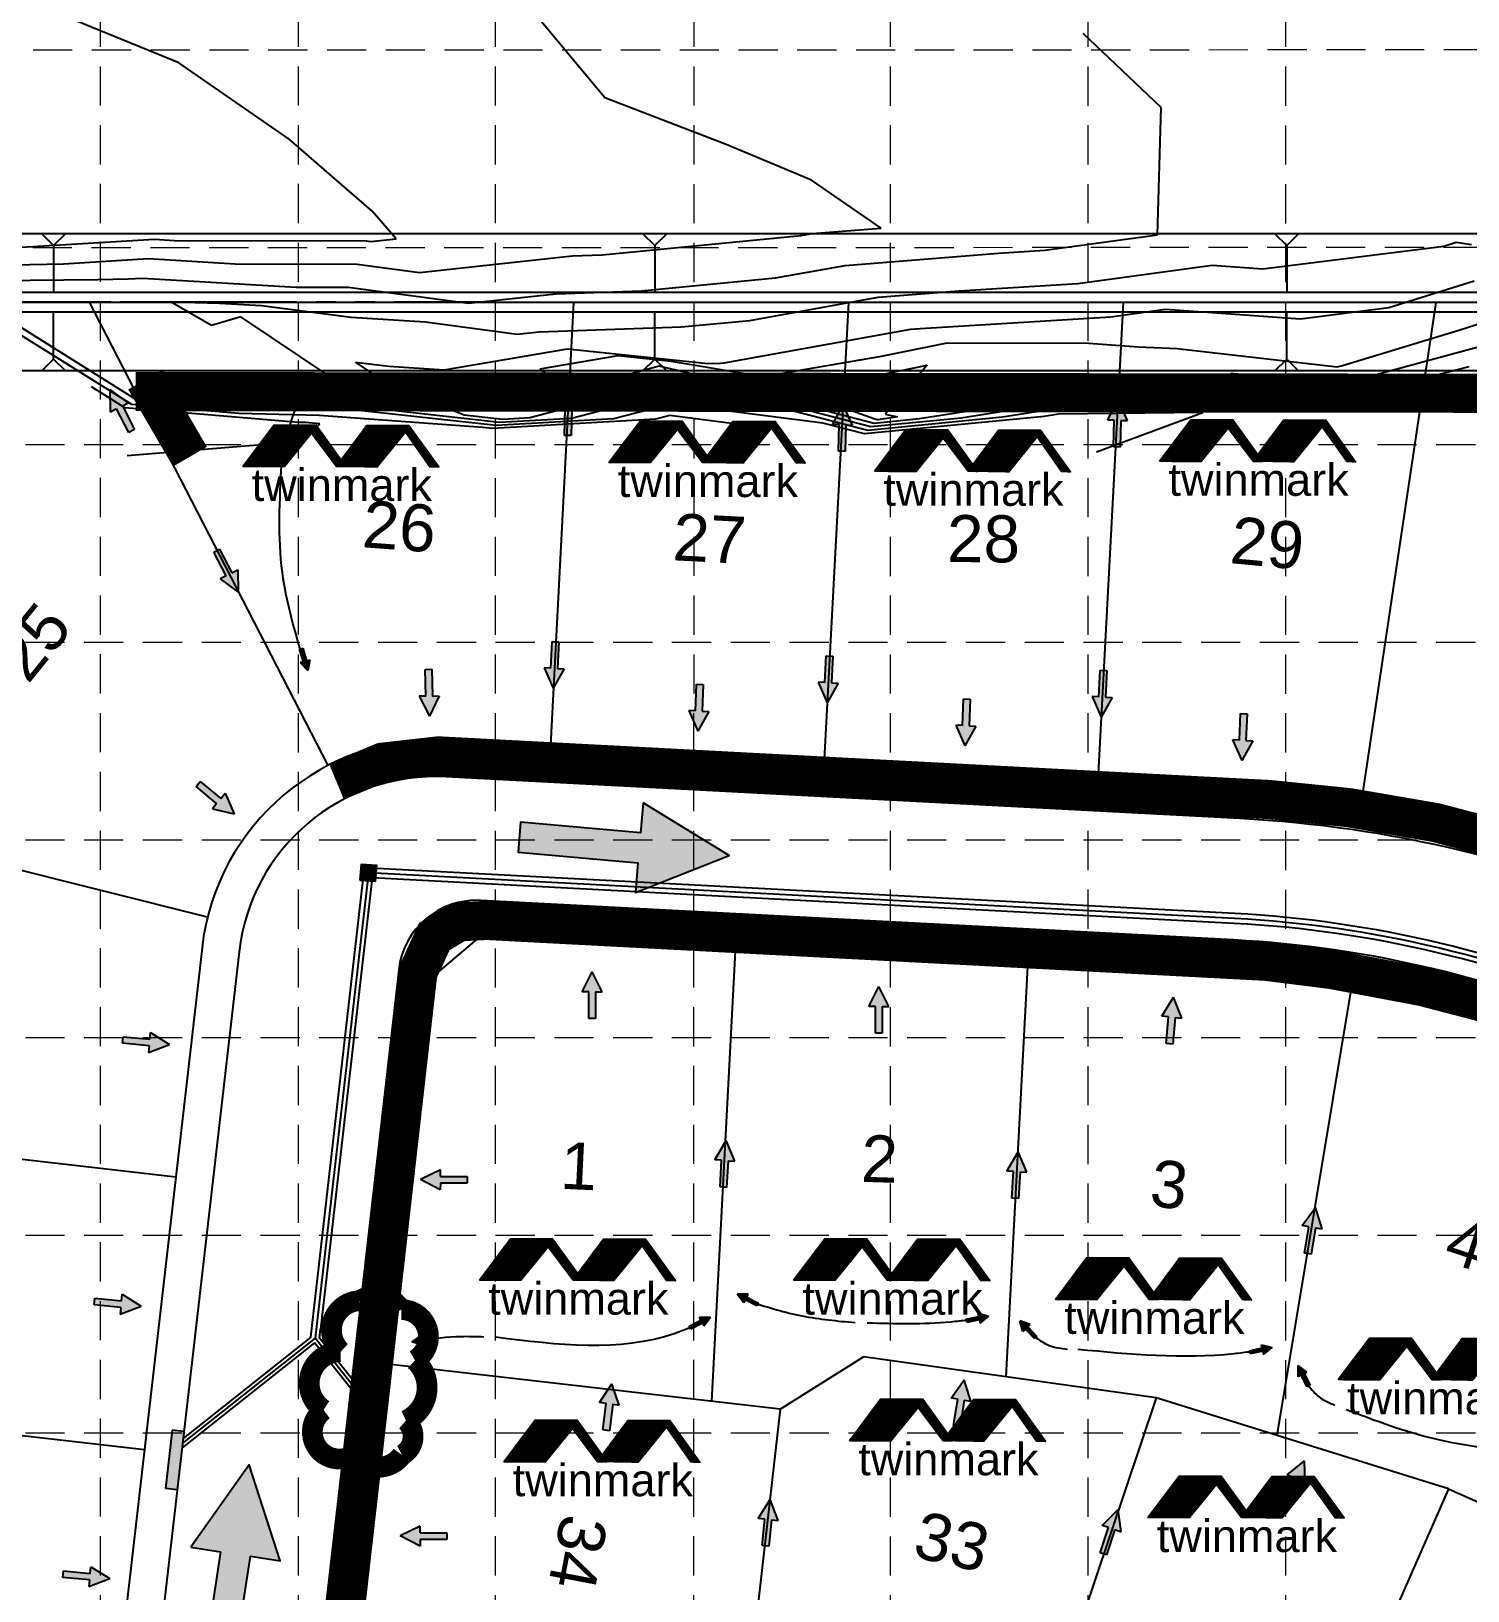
# Model space of a CAD drawing. Header units: feet. Extents: x 9918 to 11941, y 10990 to 14224.
# Drawn here: x 10407.3 to 10773.9, y 13625.9 to 14023.8 of the extents above; entities that cross this region are included whole.
import ezdxf

# ---------------------------------------------------------------- set-up
doc = ezdxf.new("R2010")
doc.units = ezdxf.units.FT
doc.header["$LTSCALE"] = 40
doc.header["$MEASUREMENT"] = 0
for name, pattern in [('CENTER2', [1.125, 0.75, -0.125, 0.125, -0.125]), ('DASHED', [0.75, 0.5, -0.25]), ('HIDDEN', [0.375, 0.25, -0.125]), ('PHANTOM2', [1.25, 0.625, -0.125, 0.125, -0.125, 0.125, -0.125])]:
    doc.linetypes.add(name, pattern=pattern)
doc.layers.get('0').update_dxf_attribs({"linetype": 'CONTINUOUS'})
for name, color, linetype in [('ARROWS', 252, 'CONTINUOUS'), ('BNDRY-PH1', 4, 'CONTINUOUS'), ('bndry-starrett', 8, 'PHANTOM2'), ('CHANNEL', 4, 'CONTINUOUS'), ('CHANNEL C-LINE', 2, 'CENTER2'), ('CONT-MJR', 252, 'CONTINUOUS'), ('CONT-MNR', 253, 'CONTINUOUS'), ('EROSION BLANKETS', 84, 'CONTINUOUS'), ('GRD-FLOW', 7, 'CONTINUOUS'), ('GRID', 254, 'DASHED'), ('LEGEND', 7, 'CONTINUOUS'), ('LOTNUM', 8, 'CONTINUOUS'), ('LOTS - PH1', 7, 'CONTINUOUS'), ('PAVING-PH1', 1, 'CONTINUOUS'), ('SD', 201, 'CONTINUOUS'), ('SD C-LINE', 201, 'CONTINUOUS'), ('SD-C10-STAPTS', 7, 'CONTINUOUS'), ('SILT FENCE', 200, 'CONTINUOUS')]:
    doc.layers.add(name, color=color, linetype=linetype)
doc.styles.add('L200', font='ARIAL.TTF', dxfattribs={"height": 8})
doc.styles.get("Standard").update_dxf_attribs({"font": 'ARIAL.TTF'})
pattern_1 = [(45, (0.54796, -10.2082), (-0.04331029, 0.04331029), [])]

# ---------------------------------------------------------------- blocks, each defined once
blk = doc.blocks.new('tf')
for p, q in [((0, -0.0005), (0, 0.00051)), ((0, 0.00051), (0.00406, 0.00051)), ((0.00406, 0.00051), (0.00406, 0.00153)), ((0.00406, 0.00153), (0.00711, 0)), ((0.00406, -0.00152), (0.00711, 0)), ((0.00406, -0.0005), (0, -0.0005)), ((0.00406, -0.0005), (0.00406, -0.00152))]:
    blk.add_line(p, q)
for points in [[(0, 0.00051), (0, -0.0005), (0.00406, 0.00051), (0.00406, -0.0005)], [(0.00406, -0.00152), (0.00406, 0.00153), (0.00711, 0), (0.00406, 0.00153)]]:
    blk.add_solid(points)
blk = doc.blocks.new('A$C6EFF0722')
h = blk.add_hatch()
h.set_pattern_fill('ANSI31', color=13, scale=0.49, style=0)
h.set_pattern_definition(pattern_1)
h.paths.add_polyline_path([(34.14, 17.05), (45.19, 31.91), (60.53, 31.91), (71.46, 16.77), (68.21, 16.83), (59.28, 29.47), (48.97, 16.77)])
h.paths.add_polyline_path([(0, 16.93), (11.35, 32.03), (26.69, 32.03), (37.55, 16.98), (34, 17.05), (25.01, 29.03), (15.13, 16.89)])
h = blk.add_hatch()
h.set_pattern_fill('ANSI31', color=13, scale=0.49, style=0)
h.set_pattern_definition(pattern_1)
h.paths.add_polyline_path([(0, 16.93), (11.35, 32.03), (26.69, 32.03), (37.55, 16.98), (34, 17.05), (25.01, 29.03), (15.13, 16.89)])
h.paths.add_polyline_path([(35.86, 19.35), (34.15, 17.04), (37.5, 17.01)], flags=17)
h = blk.add_hatch()
h.set_pattern_fill('ANSI31', color=13, scale=0.49, style=0)
h.set_pattern_definition(pattern_1)
h.paths.add_polyline_path([(35.86, 19.35), (34.15, 17.04), (37.5, 17.01)])
at = {"color": 13}
for points in [[(0, 16.93), (11.35, 32.03), (26.69, 32.03), (37.55, 16.98), (34, 17.05), (25.01, 29.03), (15.13, 16.89)], [(34.14, 17.05), (45.19, 31.91), (60.53, 31.91), (71.46, 16.77), (68.21, 16.83), (59.28, 29.47), (48.97, 16.77)], [(35.86, 19.35), (34.15, 17.04), (37.5, 17.01)]]:
    blk.add_lwpolyline(points, close=True, dxfattribs=at)
at = {"color": 13, "insert": (3.21, 16.11), "char_height": 11.76, "width": 355.7589, "attachment_point": 1}
blk.add_mtext('twinmark', dxfattribs=at)
blk = doc.blocks.new('arrow')
blk.add_lwpolyline([(-67.01, -25.36), (-59.33, -25.42), (-59.57, -56.14), (-51.89, -56.2), (-51.65, -25.48), (-43.97, -25.54), (-55.3, -2.41), (-67.01, -25.36)], close=True)
at = {"color": 254}
for points in [[(-43.97, -25.54), (-67.01, -25.36), (-55.3, -2.41), (-67.01, -25.36)], [(-59.57, -56.14), (-51.89, -56.2), (-59.33, -25.42), (-51.65, -25.48)]]:
    blk.add_solid(points, dxfattribs=at)

msp = doc.modelspace()

# ---------------------------------------------------------------- hatches: boundary and pattern name
at = {"layer": 'SD'}
msp.add_hatch(color=5, dxfattribs=at).paths.add_polyline_path([(10491.18, 13807.21), (10495.17, 13806.89), (10495.49, 13810.88), (10491.5, 13811.2)])
h = msp.add_hatch(color=5, dxfattribs=at)
h.paths.add_polyline_path([(10492.61, 13684.37), (10489.63, 13684.71), (10487.92, 13669.81), (10490.9, 13669.47)])
h.paths.add_polyline_path([(10445.6, 13660.64), (10442.62, 13660.99), (10441.58, 13651.97), (10444.56, 13651.62)])
h.paths.add_polyline_path([(10446.28, 13666.53), (10443.29, 13666.87), (10442.62, 13660.99), (10445.6, 13660.64)])

# ---------------------------------------------------------------- linework, layer by layer
at = {"layer": 'BNDRY-PH1', "color": 0}
msp.add_line((11824.9, 13954.58), (10310.41, 13954.6), dxfattribs=at)
at = {"layer": 'bndry-starrett'}
msp.add_line((11824.9, 13954.58), (10310.41, 13954.6), dxfattribs=at)
at = {"layer": 'CHANNEL', "color": 5, "flags": 128}
for points in [[(10860.22, 13972.09), (10338.96, 13972.1, 0.097975), (10331.35, 13970.59), (10322.73, 13967.04)], [(10860.22, 13957.09), (10328.84, 13957.1, -0.027785), (10326.62, 13957.22), (10299.7, 13960.22)], [(10860.22, 13952.09), (10328.4, 13952.1, 0.016904), (10327.05, 13952.05), (10298.43, 13950.11)], [(10860.22, 13937.09), (10379.77, 13937.1, 0.21342), (10376.04, 13935.43), (10355.44, 13914.33)]]:
    msp.add_lwpolyline(points, format="xyb", dxfattribs=at)
for points in [[(10416.05, 13972.1), (10413.02, 13969.06), (10409.98, 13972.1)], [(10569.45, 13972.09), (10566.41, 13969.06), (10563.38, 13972.09)], [(10730.68, 13972.09), (10727.65, 13969.06), (10724.62, 13972.09)], [(10413.02, 13969.06), (10413.02, 13957.1)], [(10566.41, 13969.06), (10566.41, 13957.09)], [(10727.65, 13969.06), (10727.65, 13957.09)], [(10413.02, 13940.13), (10413.02, 13952.1)], [(10566.41, 13940.13), (10566.41, 13952.09)], [(10727.65, 13940.12), (10727.65, 13952.09)], [(10409.98, 13937.1), (10413.02, 13940.13), (10416.05, 13937.1)], [(10563.38, 13937.09), (10566.41, 13940.13), (10569.45, 13937.09)], [(10724.62, 13937.09), (10727.65, 13940.12), (10730.68, 13937.09)]]:
    msp.add_lwpolyline(points, dxfattribs=at)
at = {"layer": 'CHANNEL C-LINE', "color": 5}
msp.add_line((11632.64, 13954.58), (10307.58, 13954.6), dxfattribs=at)
at = {"layer": 'CONT-MJR', "color": 35}
for p, q in [((10553.65, 14006.8, 605), (10537.59, 14026.09, 605)), ((10584.6, 13994.85, 605), (10553.65, 14006.8, 605)), ((10606.36, 13985.77, 605), (10584.6, 13994.85, 605)), ((10624.18, 13973.56, 605), (10606.36, 13985.77, 605)), ((10552.97, 13966.73, 605), (10603.77, 13971.63, 605)), ((10603.77, 13971.63, 605), (10606.58, 13972.14, 605)), ((10606.58, 13972.14, 605), (10624.18, 13973.56, 605)), ((10506.38, 13962.25, 605), (10545.37, 13966.48, 605)), ((10545.37, 13966.48, 605), (10552.97, 13966.73, 605)), ((10383.37, 13963.74, 605), (10415.56, 13964.45, 605)), ((10415.56, 13964.45, 605), (10437.2, 13965.75, 605)), ((10437.2, 13965.75, 605), (10459.36, 13964.44, 605)), ((10459.36, 13964.44, 605), (10490.5, 13964.35, 605)), ((10490.5, 13964.35, 605), (10506.38, 13962.25, 605)), ((10412.56, 13941.3, 605), (10391.25, 13954.49, 605)), ((10744.21, 13934.45, 600), (10777.8, 13943.6, 600)), ((10432.95, 13928.53, 605), (10412.56, 13941.3, 605)), ((10614.34, 13934.17, 600), (10635.92, 13938.54, 600)), ((10635.92, 13938.54, 600), (10625.22, 13926.03, 600)), ((10774.16, 13938.15, 600), (10755.03, 13933.22, 600)), ((10588.04, 13935.43, 600), (10605.06, 13932.56, 600)), ((10601.64, 13932.26, 600), (10588.04, 13935.43, 600)), ((10605.06, 13932.56, 600), (10614.34, 13934.17, 600)), ((10741.74, 13933.49, 600), (10713.42, 13936.45, 600)), ((10713.42, 13936.45, 600), (10735.58, 13935.44, 600)), ((10735.58, 13935.44, 600), (10744.21, 13934.45, 600)), ((10622.6, 13924.76, 600), (10601.64, 13932.26, 600)), ((10755.03, 13933.22, 600), (10741.74, 13933.49, 600)), ((10460.28, 13926.23, 605), (10432.95, 13928.53, 605)), ((10480.79, 13925.74, 605), (10460.28, 13926.23, 605)), ((10522.57, 13922.68, 605), (10480.79, 13925.74, 605)), ((10525.03, 13922.41, 605), (10522.57, 13922.68, 605)), ((10566.59, 13924.75, 605), (10525.03, 13922.41, 605)), ((10570.21, 13925.69, 605), (10566.59, 13924.75, 605)), ((10593.86, 13922.66, 605), (10570.21, 13925.69, 605)), ((10623.18, 13924.61, 600), (10622.6, 13924.76, 600)), ((10623.39, 13924.63, 600), (10623.18, 13924.61, 600)), ((10628.35, 13925.41, 600), (10623.39, 13924.63, 600)), ((10625.22, 13926.03, 600), (10628.35, 13925.41, 600))]:
    msp.add_line(p, q, dxfattribs=at)
at = {"layer": 'CONT-MNR', "color": 35}
for p, q in [((10444.93, 14015.71, 606), (10408.74, 14030.51, 606)), ((10695.61, 14004.32, 604), (10675.73, 14023.21, 604)), ((10473.1, 13996.23, 606), (10444.93, 14015.71, 606)), ((10694.69, 13971.79, 604), (10695.61, 14004.32, 604)), ((10494.23, 13977.9, 606), (10473.1, 13996.23, 606)), ((10500.4, 13970.82, 606), (10494.23, 13977.9, 606)), ((10399.11, 13968.31, 606), (10438.74, 13970.71, 606)), ((10438.74, 13970.71, 606), (10443.81, 13970.41, 606)), ((10443.81, 13970.41, 606), (10492.82, 13970.26, 606)), ((10492.82, 13970.26, 606), (10493.9, 13970.12, 606)), ((10493.9, 13970.12, 606), (10500.4, 13970.82, 606)), ((10665.94, 13967.89, 604), (10694.69, 13971.79, 604)), ((10767.76, 13968.93, 603), (10770.92, 13969.91, 603)), ((10770.92, 13969.91, 603), (10774.77, 13969.33, 603)), ((10614.98, 13964.01, 604), (10654.12, 13967.17, 604)), ((10654.12, 13967.17, 604), (10665.94, 13967.89, 604)), ((10721.58, 13963.16, 603), (10767.76, 13968.93, 603)), ((10597.21, 13960.82, 604), (10614.98, 13964.01, 604)), ((10674.34, 13959.41, 603), (10708.63, 13964.06, 603)), ((10708.63, 13964.06, 603), (10721.58, 13963.16, 603)), ((10394.08, 13960.1, 604), (10424.29, 13960.41, 604)), ((10424.29, 13960.41, 604), (10432, 13960.58, 604)), ((10432, 13960.58, 604), (10435.66, 13960.8, 604)), ((10435.66, 13960.8, 604), (10474.92, 13958.47, 604)), ((10474.92, 13958.47, 604), (10488.17, 13958.43, 604)), ((10488.17, 13958.43, 604), (10518.85, 13954.38, 604)), ((10563.04, 13957.52, 604), (10597.21, 13960.82, 604)), ((10644.11, 13957.56, 603), (10674.34, 13959.41, 603)), ((10753.73, 13953.25, 602), (10775.52, 13960.05, 602)), ((10453.3, 13948.71, 603), (10442.87, 13954.75, 603)), ((10442.87, 13954.75, 603), (10455.34, 13954.35, 603)), ((10455.34, 13954.35, 603), (10466.03, 13953.76, 603)), ((10518.85, 13954.38, 604), (10541.12, 13956.79, 604)), ((10541.12, 13956.79, 604), (10563.04, 13957.52, 604)), ((10590.66, 13950, 603), (10623.38, 13955.89, 603)), ((10623.38, 13955.89, 603), (10644.11, 13957.56, 603)), ((10434.68, 13929.38, 604), (10397.68, 13952.56, 604)), ((10460.77, 13950.91, 603), (10453.3, 13948.71, 603)), ((10491.52, 13930.35, 603), (10460.77, 13950.91, 603)), ((10466.03, 13953.76, 603), (10488.93, 13950.81, 603)), ((10488.93, 13950.81, 603), (10507.87, 13949.61, 603)), ((10573.11, 13948.31, 603), (10590.66, 13950, 603)), ((10634.11, 13947.95, 602), (10682.74, 13950.93, 602)), ((10682.74, 13950.93, 602), (10696.73, 13952.83, 602)), ((10696.73, 13952.83, 602), (10731.17, 13950.43, 602)), ((10731.17, 13950.43, 602), (10753.73, 13953.25, 602)), ((10771.61, 13947.53, 601), (10780.12, 13950.19, 601)), ((10507.87, 13949.61, 603), (10531.32, 13946.5, 603)), ((10531.32, 13946.5, 603), (10536.88, 13947.11, 603)), ((10536.88, 13947.11, 603), (10573.11, 13948.31, 603)), ((10584.1, 13939.18, 602), (10631.77, 13947.76, 602)), ((10631.77, 13947.76, 602), (10634.11, 13947.95, 602)), ((10741.93, 13938.49, 601), (10771.61, 13947.53, 601)), ((10512.69, 13937.37, 602), (10544.12, 13942.74, 602)), ((10544.12, 13942.74, 602), (10580.02, 13938.99, 602)), ((10624.22, 13940.87, 601), (10640.98, 13944.27, 601)), ((10640.98, 13944.27, 601), (10677.16, 13944.22, 601)), ((10677.16, 13944.22, 601), (10689.72, 13943.25, 601)), ((10689.72, 13943.25, 601), (10699.67, 13942.8, 601)), ((10699.67, 13942.8, 601), (10740.49, 13938.1, 601)), ((10499.17, 13933.27, 602), (10490.06, 13939.37, 602)), ((10490.06, 13939.37, 602), (10498.54, 13938.27, 602)), ((10498.54, 13938.27, 602), (10512.69, 13937.37, 602)), ((10537.19, 13937.63, 601), (10557.09, 13941.03, 601)), ((10567.57, 13938.27, 601), (10544.04, 13931.9, 601)), ((10557.09, 13941.03, 601), (10570.6, 13939.61, 601)), ((10583.02, 13934.68, 601), (10567.57, 13938.27, 601)), ((10570.6, 13939.61, 601), (10594.09, 13935.66, 601)), ((10580.02, 13938.99, 602), (10583.17, 13939.09, 602)), ((10583.17, 13939.09, 602), (10584.1, 13939.18, 602)), ((10594.09, 13935.66, 601), (10624.22, 13940.87, 601)), ((10740.49, 13938.1, 601), (10741.93, 13938.49, 601)), ((10571.93, 13934.81, 602), (10534.49, 13925.12, 602)), ((10544.04, 13931.9, 601), (10537.19, 13937.63, 601)), ((10578.59, 13933.96, 602), (10571.93, 13934.81, 602)), ((10590.73, 13931.92, 601), (10583.02, 13934.68, 601)), ((10714.23, 13935.08, 601), (10708.69, 13933.24, 601)), ((10728.85, 13933.55, 601), (10714.23, 13935.08, 601)), ((10799.1, 13937.94, 601), (10765.86, 13931.88, 601)), ((10791.41, 13934.48, 602), (10769.1, 13930.41, 602)), ((10427.44, 13930.04, 606), (10422.64, 13933.02, 606)), ((10500.14, 13926.89, 603), (10491.52, 13930.35, 603)), ((10517.74, 13925.82, 602), (10499.17, 13933.27, 602)), ((10571.36, 13931.77, 603), (10545.19, 13925, 603)), ((10593.96, 13928.87, 603), (10571.36, 13931.77, 603)), ((10621.56, 13922.83, 602), (10578.59, 13933.96, 602)), ((10622.37, 13923.72, 601), (10590.73, 13931.92, 601)), ((10673.88, 13931.12, 601), (10633.98, 13924.84, 601)), ((10684.73, 13931.25, 601), (10673.88, 13931.12, 601)), ((10708.69, 13933.24, 601), (10684.73, 13931.25, 601)), ((10722.58, 13931.9, 602), (10696.3, 13929.71, 602)), ((10742.95, 13931.77, 602), (10722.58, 13931.9, 602)), ((10736.91, 13933.39, 601), (10728.85, 13933.55, 601)), ((10765.86, 13931.88, 601), (10736.91, 13933.39, 601)), ((10769.1, 13930.41, 602), (10742.95, 13931.77, 602)), ((10431.22, 13927.68, 606), (10427.44, 13930.04, 606)), ((10475.54, 13923.95, 606), (10431.22, 13927.68, 606)), ((10445.03, 13928.51, 604), (10434.68, 13929.38, 604)), ((10484.4, 13927.57, 604), (10445.03, 13928.51, 604)), ((10489.32, 13927.21, 604), (10484.4, 13927.57, 604)), ((10525.9, 13923.19, 604), (10489.32, 13927.21, 604)), ((10526.77, 13923.96, 603), (10500.14, 13926.89, 603)), ((10570.79, 13928.73, 604), (10555.89, 13924.88, 604)), ((10609.33, 13923.79, 604), (10570.79, 13928.73, 604)), ((10620.75, 13921.94, 603), (10593.96, 13928.87, 603)), ((10672.39, 13929.44, 602), (10644.57, 13925.06, 602)), ((10670.91, 13927.75, 603), (10655.15, 13925.27, 603)), ((10706.25, 13926.48, 604), (10669.42, 13926.07, 604)), ((10707.88, 13928.17, 603), (10670.91, 13927.75, 603)), ((10696.3, 13929.71, 602), (10672.39, 13929.44, 602)), ((10679.13, 13916.44, 604), (10706.25, 13926.48, 604)), ((10720.33, 13929.21, 603), (10707.88, 13928.17, 603)), ((10769.87, 13928.91, 603), (10720.33, 13929.21, 603)), ((10477.17, 13923.91, 606), (10475.54, 13923.95, 606)), ((10480.96, 13923.63, 606), (10477.17, 13923.91, 606)), ((10477.71, 13920.55, 606), (10480.96, 13923.63, 606)), ((10527.64, 13924.73, 602), (10517.74, 13925.82, 602)), ((10555.89, 13924.88, 604), (10525.9, 13923.19, 604)), ((10545.19, 13925, 603), (10526.77, 13923.96, 603)), ((10534.49, 13925.12, 602), (10527.64, 13924.73, 602)), ((10619.94, 13921.04, 604), (10609.33, 13923.79, 604)), ((10665.74, 13925.49, 604), (10619.94, 13921.04, 604)), ((10655.15, 13925.27, 603), (10620.75, 13921.94, 603)), ((10644.57, 13925.06, 602), (10621.56, 13922.83, 602)), ((10633.98, 13924.84, 601), (10622.37, 13923.72, 601)), ((10669.42, 13926.07, 604), (10665.74, 13925.49, 604)), ((10431.75, 13915.53, 606), (10471.22, 13918.72, 606)), ((10471.22, 13918.72, 606), (10477.71, 13920.55, 606))]:
    msp.add_line(p, q, dxfattribs=at)
at = {"layer": 'EROSION BLANKETS', "const_width": 10, "flags": 128}
for points in [[(11035.52, 13830.13), (10990.93, 13729.15), (10945.14, 13749.73), (10816.71, 13806.35), (10791.85, 13814.98), (10765.61, 13821.88), (10743.52, 13825.68), (10723.15, 13827.75), (10511.21, 13838.88), (10496.97, 13837.27), (10485.16, 13832.35)], [(11104.63, 13372.62), (11079.62, 13384.22), (10695.02, 13554.25), (10663.68, 13566.72), (10635.54, 13575.67), (10603.25, 13581.74), (10575.75, 13584.94), (10500.25, 13593.76), (10490, 13598.38), (10486, 13606.55), (10486.66, 13614.15), (10505.96, 13783.68), (10510.16, 13792.8), (10516.37, 13796.54), (10523.48, 13796.92), (10722.4, 13786.49), (10739.12, 13784.4), (10762.31, 13780.03), (10782.08, 13774.9), (10799.19, 13768.63), (10821.94, 13759.09), (11156.3, 13611.21)]]:
    msp.add_lwpolyline(points, dxfattribs=at)
at = {"layer": 'GRD-FLOW'}
for points in [[(10480.9, 13935.67), (10474.99, 13928.02), (10472.62, 13920.21)], [(10476.94, 13862.73), (10471.4, 13885.63), (10471.21, 13913.45)], [(10591.15, 13699.51), (10603.95, 13696.03), (10617.52, 13694.31)], [(10578.61, 13694.38), (10571.61, 13691.55), (10525.89, 13690.57)], [(10646.18, 13694.91), (10641.94, 13694.45), (10620.59, 13694.17)], [(10506.51, 13689.88), (10516.91, 13690.79), (10522.82, 13690.71)], [(10663.38, 13690.65), (10667.01, 13688.5), (10671.76, 13687.51)], [(10718.47, 13686.86), (10714.24, 13686.34), (10674.35, 13687.45)], [(10733.11, 13678.33), (10736.01, 13675.27), (10739.93, 13673.28)], [(10789.99, 13661.05), (10765.33, 13664.62), (10742.86, 13672.06)]]:
    msp.add_spline(points, degree=3, dxfattribs=at)
at = {"layer": 'GRID', "color": 252, "linetype": 'HIDDEN', "lineweight": 0}
for p, q in [((10626.56, 11244.77), (10626.56, 14170.59)), ((10677.01, 11244.76), (10677.01, 14170.59)), ((10727.45, 11244.75), (10727.45, 14170.59)), ((10424.97, 11244.8), (10424.98, 14168.58)), ((10475.55, 11244.79), (10475.5, 14168.57)), ((10525.68, 11244.78), (10525.78, 14168.56)), ((10576.14, 11244.78), (10576.45, 14168.5)), ((9972.77, 14018.93), (11887.65, 14019.26)), ((9972.7, 13968.53), (11887.65, 13968.81)), ((9970.8, 13918.37), (11887.65, 13918.37)), ((9970.8, 13867.92), (11887.65, 13867.92)), ((9970.8, 13817.48), (11887.65, 13817.48)), ((9970.8, 13767.04), (11887.65, 13767.04)), ((9970.8, 13716.59), (11887.65, 13716.59)), ((9970.8, 13666.15), (11887.65, 13666.15))]:
    msp.add_line(p, q, dxfattribs=at)
at = {"layer": 'LEGEND', "color": 170, "ltscale": 100, "const_width": 5.3}
msp.add_lwpolyline([(10505.21, 13684.69, 0.520567), (10505.21, 13684.69, 0.765195), (10501.71, 13697.64, 0.417879), (10491.09, 13699.9, 0.6649), (10486.29, 13686.9, 0.744833), (10481.91, 13672.03, 0.975642), (10489.71, 13660.61, 0.520567), (10501.93, 13660.55, 0.520567), (10502.91, 13669.31, 0.540264), (10505.21, 13684.69)], format="xyb", close=True, dxfattribs=at)
at = {"layer": 'LOTS - PH1'}
for p, q in [((10354.02, 13954.6), (11824.9, 13954.58)), ((10422.06, 13954.6), (10482.99, 13836.43)), ((10545.71, 13954.59), (10539.76, 13841.65)), ((10615.8, 13954.59), (10609.67, 13837.97)), ((10685.9, 13954.59), (10679.57, 13834.29)), ((10765.68, 13954.59), (10747, 13829.26)), ((10716.17, 13832.36), (10513.64, 13843.02)), ((10452.29, 13797.71), (10339.27, 13826.08)), ((10510.49, 13783.13), (10521.62, 13792.53)), ((10713.54, 13782.43), (10521.62, 13792.53)), ((10450.88, 13789.95), (10244.4, 11991.13)), ((10580.97, 13674.25), (10587.01, 13789.09)), ((10510.49, 13783.13), (10490.55, 13609.42)), ((10656.06, 13680.49), (10661.57, 13785.17)), ((10725.26, 13665.51), (10744.11, 13779.1)), ((10329.92, 13744.61), (10444.17, 13731.49)), ((10598.42, 13672.23), (10499.07, 13683.63)), ((10694.36, 13675.15), (10619.7, 13685.55)), ((10321.94, 13675.06), (10436.19, 13661.95)), ((10598.42, 13672.23), (10588.76, 13588.09)), ((10694.36, 13675.15), (10660.02, 13572.76)), ((10768.96, 13651.86), (10694.36, 13675.15)), ((10768.96, 13651.86), (10722.48, 13546.68)), ((10768.96, 13651.86), (11597.76, 13285.6))]:
    msp.add_line(p, q, dxfattribs=at)
at = {"layer": 'LOTS - PH1', "flags": 128}
msp.add_lwpolyline([(10598.42, 13672.23), (10619.7, 13685.55)], dxfattribs=at)
at = {"layer": 'LOTS - PH1'}
for centre, radius, start, end in [((10510.49, 13783.11), 60, 86.9874, 173.4519), ((10699.09, 13507.81), 325, 66.1584, 86.9874), ((10699.09, 13507.81), 275, 66.1584, 86.9874)]:
    msp.add_arc(centre, radius, start, end, dxfattribs=at)
at = {"layer": 'PAVING-PH1', "color": 7}
for p, q in [((10715.67, 13822.88), (10513.14, 13833.54)), ((10714.04, 13791.92), (10521.99, 13802.03)), ((10460.32, 13788.86), (10436.39, 13580.41)), ((10501.07, 13784.34), (10481.17, 13611))]:
    msp.add_line(p, q, dxfattribs=at)
for centre, radius, start, end in [((10510.49, 13783.11), 50.5, 86.9874, 173.4519), ((10699.09, 13507.81), 315.5, 66.1584, 86.9874), ((10520.94, 13782.06), 20, 86.9874, 173.4519), ((10699.09, 13507.81), 284.5, 66.1584, 86.9874)]:
    msp.add_arc(centre, radius, start, end, dxfattribs=at)
at = {"layer": 'SD', "color": 5}
for p, q in [((10478.61, 13690.61), (10492.35, 13810.35)), ((10494.32, 13807.74), (10481.1, 13692.61)), ((10714.4, 13798.66), (10492.35, 13810.35)), ((10714.27, 13796.16), (10494.32, 13807.74)), ((10480.84, 13690.35), (10481.1, 13692.61)), ((10479.57, 13689.14), (10445.79, 13662.32)), ((10478.61, 13690.61), (10446.07, 13664.77)), ((10488.81, 13677.51), (10479.57, 13689.14)), ((10489.09, 13679.97), (10480.84, 13690.35)), ((10443.29, 13666.87), (10441.58, 13651.97))]:
    msp.add_line(p, q, dxfattribs=at)
msp.add_lwpolyline([(10491.18, 13807.21), (10495.17, 13806.89), (10495.49, 13810.88), (10491.5, 13811.2)], close=True, dxfattribs=at)
at = {"layer": 'SD', "color": 5, "flags": 128}
for points in [[(10490.9, 13669.47), (10492.61, 13684.37), (10489.63, 13684.71)], [(10490.9, 13669.47), (10487.92, 13669.81)], [(10446.28, 13666.53), (10443.29, 13666.87)], [(10444.56, 13651.62), (10441.58, 13651.97)]]:
    msp.add_lwpolyline(points, dxfattribs=at)
at = {"layer": 'SD', "color": 5}
for radius in [288.75, 291.25]:
    msp.add_arc((10699.09, 13507.81), radius, 66.1584, 86.9874, dxfattribs=at)
at = {"layer": 'SD C-LINE', "color": 5}
for p, q in [((10493.33, 13809.04), (10479.71, 13690.37)), ((10714.33, 13797.41), (10493.33, 13809.04)), ((10479.71, 13690.37), (10445.93, 13663.54)), ((10488.95, 13678.74), (10479.71, 13690.37))]:
    msp.add_line(p, q, dxfattribs=at)
msp.add_arc((10699.09, 13507.81), 290, 66.1584, 86.9874, dxfattribs=at)
at = {"layer": 'SILT FENCE', "const_width": 10, "flags": 128}
for points in [[(10436.36, 13934.87), (10447.8, 13915.22)], [(11042.65, 13832.62), (10913.47, 13889.73), (10930.16, 13931.2), (10433.97, 13931.84)]]:
    msp.add_lwpolyline(points, dxfattribs=at)

# ---------------------------------------------------------------- block references
at = {"layer": 'ARROWS'}
for p, rotation in [((10583.43, 13758.14), 265.4618941385169), ((10518, 13652.48), 351.7241489964106)]:
    msp.add_blockref('arrow', p, dxfattribs=dict(at, rotation=rotation))
at = {"layer": 'GRD-FLOW'}
for p, xscale, yscale, zscale, rotation in [((10477.47, 13931.71), 825.5659071512249, 825.5659071512237, 825.5659071512242, 45.85856193159261), ((10511.43, 13930.33, 257.03), 717.3361717426578, 717.3361717426578, 717.3361717426577, 88.36864355997109), ((10652.26, 13929.03, 257.03), 717.3361717426578, 717.3361717426578, 717.3361717426577, 88.36864355997109), ((10432.94, 13921.74), 1677.320435747335, 1677.320435747335, 1677.320435747335, 117.3655973073613), ((10544.24, 13920.64, 603), 1677.320435747336, 1677.320435747335, 1677.320435747335, 88.36864355997105), ((10579.89, 13927.68, 257.03), 717.3361717426578, 717.3361717426578, 717.3361717426577, 88.36864355997109), ((10721.34, 13928.61, 257.03), 717.3361717426578, 717.3361717426578, 717.3361717426577, 88.36864355997109), ((10614.13, 13916.56, 603), 1677.320435747336, 1677.320435747335, 1677.320435747335, 88.36864355997105), ((10684.28, 13917.69, 603), 1677.320435747336, 1677.320435747335, 1677.320435747335, 88.36864355997105), ((10454.62, 13891.26), 1677.320435747335, 1677.320435747335, 1677.320435747335, 297.3655973073613), ((10476.18, 13866.25), 825.5659071512249, 825.5659071512237, 825.5659071512242, 286.8812070357505), ((10541.06, 13868.05), 1677.320435747334, 1677.320435747335, 1677.320435747335, 267.412939901495), ((10610.96, 13864.37), 1677.320435747334, 1677.320435747335, 1677.320435747335, 267.412939901495), ((10508.66, 13860.95), 1677.320435747335, 1677.320435747335, 1677.320435747335, 271.282144924276), ((10680.87, 13860.69), 1677.320435747334, 1677.320435747335, 1677.320435747335, 267.412939901495), ((10577.92, 13857.13), 1677.320435747334, 1677.320435747335, 1677.320435747335, 267.412939901495), ((10646.06, 13853.38), 1677.320435747334, 1677.320435747335, 1677.320435747335, 267.412939901495), ((10716.72, 13849.63), 1677.320435747334, 1677.320435747335, 1677.320435747335, 267.412939901495), ((10449.89, 13831.7), 1677.320435747335, 1677.320435747335, 1677.320435747335, 320.5352810237266), ((10550.41, 13771.86), 1677.320435747335, 1677.320435747335, 1677.320435747335, 89.81395938150696), ((10623.58, 13768.12), 1677.320435747335, 1677.320435747335, 1677.320435747335, 89.81395938150696), ((10697.77, 13765.45), 1677.320435747334, 1677.320435747335, 1677.320435747335, 85.0261183712696), ((10430.69, 13766.39), 1677.320435747334, 1677.320435747335, 1677.320435747335, 354.5824077530629), ((10583.91, 13728.86), 1677.320435747334, 1677.320435747335, 1677.320435747335, 86.64414434629226), ((10658.41, 13726.01), 1677.320435747334, 1677.320435747335, 1677.320435747335, 86.64414434629226), ((10518.52, 13730.7), 1677.320435747336, 1677.320435747335, 1677.320435747335, 179.4873222365009), ((10733.07, 13711.91), 1677.320435747335, 1677.320435747335, 1677.320435747335, 80.68671307476109), ((10423.45, 13699.66), 1677.320435747334, 1677.320435747335, 1677.320435747335, 354.5824077530629), ((10592.66, 13698.93), 825.5659071512226, 825.5659071512237, 825.5659071512242, 153.0357979537297), ((10575.4, 13693.03), 825.5659071512245, 825.5659071512237, 825.5659071512242, 27.15794260291513), ((10645.92, 13694.77), 825.565907151224, 825.5659071512237, 825.5659071512242, 11.41793442138758), ((10663.59, 13690.5), 825.5659071512232, 825.5659071512237, 825.5659071512242, 133.5335894269345), ((10510.22, 13690.34), 825.5659071512233, 825.5659071512237, 825.5659071512242, 189.0509809415088), ((10718.21, 13686.72), 825.565907151224, 825.5659071512237, 825.5659071512242, 12.26846058064758), ((10733.27, 13678.13), 825.5659071512238, 825.5659071512237, 825.5659071512242, 117.6445100469894), ((10643.48, 13667.93), 1677.320435747335, 1677.320435747335, 1677.320435747335, 80.99336922991094), ((10554.03, 13666.82), 1677.320435747336, 1677.320435747335, 1677.320435747335, 83.24372069086608), ((10727.22, 13648.19), 1677.320435747334, 1677.320435747335, 1677.320435747335, 65.31050035988491), ((10594.64, 13637.33), 1677.320435747335, 1677.320435747335, 1677.320435747335, 84.23341000212844), ((10680.85, 13635.3), 1677.320435747334, 1677.320435747335, 1677.320435747335, 71.30438776656275), ((10513.35, 13639.8), 1677.320435747336, 1677.320435747335, 1677.320435747335, 179.4873222365009), ((10415.47, 13630.12), 1677.320435747334, 1677.320435747335, 1677.320435747335, 354.5824077530629)]:
    msp.add_blockref('tf', p, dxfattribs=dict(at, xscale=xscale, yscale=yscale, zscale=zscale, rotation=rotation))
at = {"layer": 'SD-C10-STAPTS', "color": 1, "xscale": 0.6999999999998181, "yscale": 0.6999999999998181, "zscale": 0.7}
for p in [(10461.3, 13900.87), (10554.72, 13901.87), (10695.23, 13902.19), (10622.48, 13899.64), (10521.66, 13693.28), (10601.84, 13693.28), (10668.65, 13688.38), (10740.81, 13667.9), (10616.09, 13652.31), (10527.9, 13646.97), (10692.26, 13632.72)]:
    msp.add_blockref('A$C6EFF0722', p, dxfattribs=at)

# ---------------------------------------------------------------- texts
at = {"layer": 'LOTNUM', "color": 7, "style": 'L200'}
for s, rotation, p in [('26', 355.7948, (10491.51, 13892.14)), ('27', 357.0267, (10570.78, 13888.81)), ('28', 359.6108, (10640.94, 13888.35)), ('29', 354.7629, (10712.9, 13888.08)), ('25', 50.978, (10406.47, 13856.99)), ('1', 357.2916, (10542.1, 13728.48)), ('2', 358.247, (10618.94, 13730.23)), ('3', 353.1225, (10692.35, 13724.16)), ('4', 341.8675, (10767.21, 13710.21)), ('34', 259.3044, (10542.68, 13645.94)), ('33', 347.1853, (10631.83, 13634.66))]:
    msp.add_text(s, height=12, rotation=rotation, dxfattribs=at).set_placement(p)

doc.saveas('drawing.dxf')
